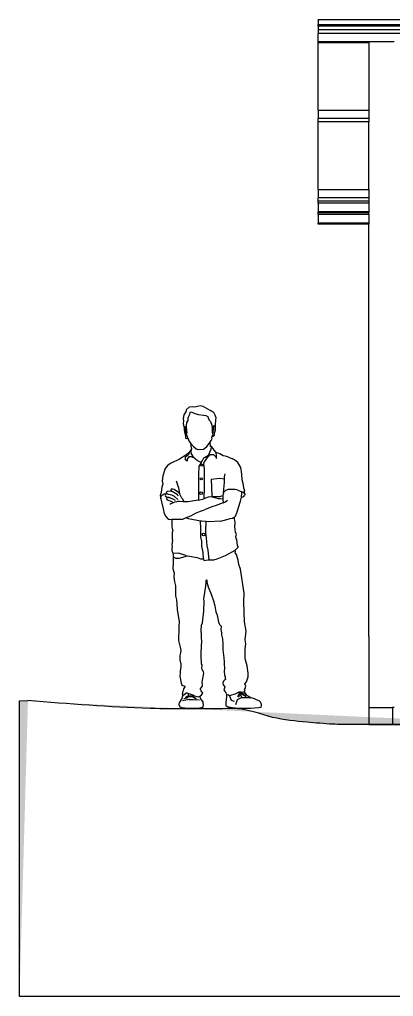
# Model space of a CAD drawing. Header units: metres. Extents: x 258817 to 259192, y 1878716 to 1878911.
# Drawn here: x 258998.35 to 259000.56, y 1878865.8 to 1878871.58 of the extents above; entities that cross this region are included whole.
import ezdxf

# ---------------------------------------------------------------- set-up
doc = ezdxf.new("R2010")
doc.units = ezdxf.units.M
doc.header["$MEASUREMENT"] = 0
doc.layers.add('SectionCutEdges', color=1, linetype='Continuous')
doc.layers.add('Vistas', color=7, linetype='Continuous')

# ---------------------------------------------------------------- blocks, each defined once
blk = doc.blocks.new('010 - Sección longitudinal 2')
for p, q in [((-15.9899, 1.0019), (4.6901, 1.0019)), ((-15.9899, 1.0019), (-15.9899, 1.001)), ((-15.9899, 0.9983), (-15.9899, 1.001)), ((-15.9899, 0.9983), (-15.9899, 0.9938)), ((-15.9899, 0.9938), (-15.9899, 0.9878)), ((-15.9899, 0.9878), (-15.9899, 0.9804)), ((-15.9899, 0.9804), (-15.9899, 0.9719)), ((-15.9899, 0.9719), (4.6901, 0.9719)), ((-15.9899, 0.9634), (-15.9899, 0.9719)), ((-15.9899, 0.8641), (-15.9899, 0.8692)), ((-15.9899, 0.4652), (-15.9899, 0.8641)), ((-15.6899, 0.8641), (-15.9899, 0.8641)), ((-15.9899, 0.4652), (-15.6899, 0.4652)), ((-15.9899, 0.4652), (-15.9899, 0.4162)), ((-15.9899, 0.396), (-15.9899, 0.4162)), ((-15.6899, 0.4162), (-15.9899, 0.4162)), ((-15.9899, -0.0029), (-15.9899, 0.396)), ((-15.6899, 0.396), (-15.9899, 0.396)), ((-15.9899, -0.0029), (-15.6899, -0.0029)), ((-15.9899, -0.0029), (-15.9899, -0.0519)), ((-15.9899, -0.0721), (-15.9899, -0.0519)), ((-15.6899, -0.0519), (-15.9899, -0.0519)), ((-15.6899, -0.0721), (-15.9899, -0.0721)), ((-15.9899, -0.0853), (-15.9899, -0.0721)), ((-15.6899, -0.0853), (-15.9899, -0.0853)), ((-15.9899, -0.0853), (-15.9899, -0.1359)), ((-15.9899, -0.142), (-15.9899, -0.1359)), ((-15.6899, -0.1359), (-15.9899, -0.1359)), ((-15.6899, -0.142), (-15.9899, -0.142)), ((-15.9899, -0.1513), (-15.9899, -0.142)), ((-15.6899, -0.1513), (-15.9899, -0.1513)), ((-15.9899, -0.1513), (-15.9899, -0.2019)), ((-15.9899, -0.208), (-15.9899, -0.2019)), ((-15.6899, -0.2019), (-15.9899, -0.2019)), ((-15.6899, -0.208), (-15.9899, -0.208)), ((-16.7715, -1.3154), (-16.7863, -1.3363)), ((-16.7552, -1.2914), (-16.773, -1.3075)), ((-16.773, -1.3075), (-16.7715, -1.3154)), ((-16.7344, -1.2894), (-16.7552, -1.2914)), ((-16.7507, -1.3227), (-16.7527, -1.3354)), ((-16.7507, -1.3227), (-16.7435, -1.3192)), ((-16.7435, -1.3192), (-16.7216, -1.3292)), ((-16.7217, -1.2904), (-16.7344, -1.2894)), ((-16.6886, -1.2838), (-16.7217, -1.2904)), ((-16.7216, -1.3292), (-16.7, -1.3352)), ((-16.6713, -1.287), (-16.6886, -1.2838)), ((-16.6572, -1.2947), (-16.6713, -1.287)), ((-16.6312, -1.3105), (-16.6572, -1.2947)), ((-16.6196, -1.3161), (-16.6312, -1.3105)), ((-16.6082, -1.3219), (-16.6196, -1.3161)), ((-16.6015, -1.3382), (-16.6082, -1.3219)), ((-16.7863, -1.3363), (-16.7894, -1.3586)), ((-16.7894, -1.3586), (-16.7884, -1.3713)), ((-16.7884, -1.3713), (-16.7894, -1.3873)), ((-16.7703, -1.3815), (-16.7728, -1.399)), ((-16.7616, -1.3701), (-16.7703, -1.3815)), ((-16.7594, -1.3463), (-16.7634, -1.3558)), ((-16.7634, -1.3558), (-16.7616, -1.3701)), ((-16.7527, -1.3354), (-16.7594, -1.3463)), ((-16.7, -1.3352), (-16.6696, -1.3379)), ((-16.6696, -1.3379), (-16.6554, -1.3403)), ((-16.6554, -1.3403), (-16.6447, -1.3474)), ((-16.6447, -1.3474), (-16.6413, -1.3564)), ((-16.6413, -1.3564), (-16.635, -1.3694)), ((-16.635, -1.3694), (-16.6282, -1.3762)), ((-16.6282, -1.3762), (-16.6211, -1.3975)), ((-16.598, -1.3436), (-16.6015, -1.3382)), ((-16.5941, -1.3541), (-16.598, -1.3436)), ((-16.5979, -1.3971), (-16.5965, -1.3667)), ((-16.5965, -1.3667), (-16.5941, -1.3541)), ((-16.7894, -1.3873), (-16.7854, -1.4073)), ((-16.7854, -1.4073), (-16.7847, -1.4109)), ((-16.7784, -1.4086), (-16.7854, -1.4073)), ((-16.7847, -1.4109), (-16.7837, -1.4237)), ((-16.7837, -1.4237), (-16.7831, -1.4381)), ((-16.7831, -1.4381), (-16.779, -1.4503)), ((-16.7772, -1.4294), (-16.7784, -1.4086)), ((-16.7732, -1.4433), (-16.7772, -1.4294)), ((-16.7681, -1.4579), (-16.7732, -1.4433)), ((-16.7689, -1.4453), (-16.7732, -1.4433)), ((-16.7728, -1.399), (-16.7721, -1.4102)), ((-16.7721, -1.4102), (-16.7706, -1.4278)), ((-16.7706, -1.4278), (-16.7689, -1.4453)), ((-16.6211, -1.3975), (-16.6177, -1.4196)), ((-16.6177, -1.4196), (-16.6191, -1.4437)), ((-16.6191, -1.4437), (-16.6175, -1.4436)), ((-16.6175, -1.4436), (-16.6128, -1.4371)), ((-16.6154, -1.4497), (-16.6128, -1.4371)), ((-16.6128, -1.4371), (-16.6111, -1.4228)), ((-16.6111, -1.4084), (-16.6094, -1.3989)), ((-16.6111, -1.4228), (-16.6111, -1.4084)), ((-16.6094, -1.3989), (-16.6022, -1.4053)), ((-16.6025, -1.4245), (-16.6048, -1.4421)), ((-16.6048, -1.4421), (-16.6011, -1.4369)), ((-16.6047, -1.4566), (-16.6048, -1.4421)), ((-16.6022, -1.4053), (-16.6025, -1.4245)), ((-16.6011, -1.4369), (-16.5983, -1.4244)), ((-16.5983, -1.4244), (-16.5979, -1.3971)), ((-16.779, -1.4503), (-16.7763, -1.4645)), ((-16.7763, -1.4645), (-16.7767, -1.4741)), ((-16.7767, -1.4741), (-16.7693, -1.477)), ((-16.7693, -1.477), (-16.7635, -1.4733)), ((-16.7635, -1.4733), (-16.7681, -1.4579)), ((-16.7635, -1.4733), (-16.7561, -1.491)), ((-16.7561, -1.491), (-16.7475, -1.5046)), ((-16.6494, -1.5234), (-16.6307, -1.4978)), ((-16.6307, -1.4978), (-16.6236, -1.4875)), ((-16.6277, -1.5232), (-16.6307, -1.4978)), ((-16.6196, -1.4735), (-16.6236, -1.4875)), ((-16.6196, -1.4735), (-16.6177, -1.4625)), ((-16.6167, -1.4576), (-16.6177, -1.4625)), ((-16.6177, -1.4625), (-16.6131, -1.4637)), ((-16.6154, -1.4497), (-16.6167, -1.4576)), ((-16.6131, -1.4637), (-16.6102, -1.4624)), ((-16.6102, -1.4624), (-16.6047, -1.4566)), ((-16.7509, -1.5545), (-16.7745, -1.5762)), ((-16.7561, -1.5693), (-16.7509, -1.5545)), ((-16.7416, -1.5377), (-16.7509, -1.5545)), ((-16.7475, -1.5046), (-16.7293, -1.5248)), ((-16.7475, -1.5046), (-16.744, -1.5202)), ((-16.7416, -1.5377), (-16.7446, -1.5518)), ((-16.7446, -1.5518), (-16.7446, -1.563)), ((-16.744, -1.5202), (-16.7416, -1.5377)), ((-16.7293, -1.5248), (-16.7124, -1.537)), ((-16.7124, -1.537), (-16.7057, -1.5409)), ((-16.6959, -1.5444), (-16.7057, -1.5409)), ((-16.6716, -1.5409), (-16.6959, -1.5444)), ((-16.6716, -1.5409), (-16.6494, -1.5234)), ((-16.6405, -1.5751), (-16.6248, -1.54)), ((-16.6229, -1.5235), (-16.6277, -1.5232)), ((-16.6248, -1.54), (-16.6229, -1.5235)), ((-16.6131, -1.5362), (-16.6229, -1.5235)), ((-16.6074, -1.5459), (-16.6131, -1.5362)), ((-16.5943, -1.56), (-16.6074, -1.5459)), ((-16.5932, -1.5789), (-16.5943, -1.56)), ((-16.5734, -1.5683), (-16.5943, -1.56)), ((-16.812, -1.598), (-16.8611, -1.6217)), ((-16.7745, -1.5762), (-16.812, -1.598)), ((-16.7759, -1.5857), (-16.7561, -1.5693)), ((-16.7759, -1.6023), (-16.7759, -1.5857)), ((-16.7668, -1.6114), (-16.7759, -1.6023)), ((-16.7572, -1.5857), (-16.7668, -1.5985)), ((-16.7668, -1.5985), (-16.7668, -1.6114)), ((-16.7412, -1.5857), (-16.7572, -1.5857)), ((-16.7446, -1.563), (-16.7326, -1.5839)), ((-16.719, -1.5951), (-16.7412, -1.5857)), ((-16.7326, -1.5839), (-16.719, -1.5951)), ((-16.719, -1.5951), (-16.7054, -1.6064)), ((-16.7054, -1.6064), (-16.6845, -1.6182)), ((-16.6845, -1.6182), (-16.6751, -1.6073)), ((-16.6751, -1.6073), (-16.6684, -1.591)), ((-16.6653, -1.6142), (-16.6698, -1.6262)), ((-16.6684, -1.591), (-16.6405, -1.5751)), ((-16.6684, -1.591), (-16.6427, -1.5811)), ((-16.6427, -1.5811), (-16.6653, -1.6142)), ((-16.6427, -1.5811), (-16.637, -1.5789)), ((-16.637, -1.5789), (-16.6291, -1.5709)), ((-16.6291, -1.5709), (-16.6099, -1.5709)), ((-16.6099, -1.5709), (-16.5987, -1.5824)), ((-16.5987, -1.5824), (-16.5932, -1.594)), ((-16.5932, -1.594), (-16.5932, -1.5789)), ((-16.5632, -1.5728), (-16.5734, -1.5683)), ((-16.554, -1.5793), (-16.5632, -1.5728)), ((-16.5413, -1.5813), (-16.554, -1.5793)), ((-16.5256, -1.5846), (-16.5413, -1.5813)), ((-16.5256, -1.5846), (-16.4972, -1.5967)), ((-16.4857, -1.6023), (-16.4972, -1.5967)), ((-16.4657, -1.6184), (-16.4857, -1.6023)), ((-16.8971, -1.6547), (-16.9105, -1.6976)), ((-16.8815, -1.6344), (-16.8971, -1.6547)), ((-16.8611, -1.6217), (-16.8815, -1.6344)), ((-16.6981, -1.6452), (-16.6994, -1.6869)), ((-16.6973, -1.6405), (-16.6981, -1.6452)), ((-16.6957, -1.6377), (-16.6973, -1.6405)), ((-16.6845, -1.6182), (-16.6957, -1.6377)), ((-16.6865, -1.6337), (-16.6844, -1.6292)), ((-16.6848, -1.6383), (-16.6865, -1.6337)), ((-16.6803, -1.6404), (-16.6848, -1.6383)), ((-16.6844, -1.6292), (-16.6798, -1.6275)), ((-16.6757, -1.6387), (-16.6803, -1.6404)), ((-16.6798, -1.6275), (-16.6753, -1.6296)), ((-16.6737, -1.6342), (-16.6757, -1.6387)), ((-16.6753, -1.6296), (-16.6737, -1.6342)), ((-16.6698, -1.6262), (-16.6667, -1.6565)), ((-16.6667, -1.6565), (-16.6667, -1.7672)), ((-16.4494, -1.6478), (-16.4657, -1.6184)), ((-16.443, -1.6874), (-16.4494, -1.6478)), ((-16.9105, -1.6976), (-16.9144, -1.7278)), ((-16.9144, -1.7278), (-16.9112, -1.7468)), ((-16.8325, -1.7279), (-16.8169, -1.7683)), ((-16.6994, -1.6869), (-16.6994, -1.8007)), ((-16.6891, -1.7149), (-16.6871, -1.7104)), ((-16.6875, -1.7195), (-16.6891, -1.7149)), ((-16.683, -1.7215), (-16.6875, -1.7195)), ((-16.6871, -1.7104), (-16.6825, -1.7087)), ((-16.6784, -1.7199), (-16.683, -1.7215)), ((-16.6825, -1.7087), (-16.678, -1.7108)), ((-16.6763, -1.7154), (-16.6784, -1.7199)), ((-16.678, -1.7108), (-16.6763, -1.7154)), ((-16.6245, -1.7172), (-16.5912, -1.7125)), ((-16.6245, -1.7172), (-16.6197, -1.8165)), ((-16.5912, -1.7125), (-16.5736, -1.7109)), ((-16.5736, -1.7109), (-16.5474, -1.7148)), ((-16.5474, -1.7148), (-16.545, -1.7152)), ((-16.545, -1.7152), (-16.5449, -1.7031)), ((-16.545, -1.7368), (-16.545, -1.7152)), ((-16.5449, -1.7031), (-16.5407, -1.686)), ((-16.4409, -1.721), (-16.443, -1.6874)), ((-16.4334, -1.7502), (-16.4409, -1.721)), ((-16.9191, -1.7778), (-16.9211, -1.7954)), ((-16.9163, -1.7653), (-16.9191, -1.7778)), ((-16.9112, -1.7468), (-16.9163, -1.7653)), ((-16.885, -1.7892), (-16.8898, -1.7935)), ((-16.8674, -1.7884), (-16.885, -1.7892)), ((-16.8457, -1.794), (-16.8674, -1.7884)), ((-16.8606, -1.7759), (-16.8627, -1.7783)), ((-16.8627, -1.7783), (-16.8613, -1.7845)), ((-16.8613, -1.7845), (-16.8565, -1.7888)), ((-16.8511, -1.7771), (-16.8606, -1.7759)), ((-16.8565, -1.7888), (-16.8457, -1.794)), ((-16.8432, -1.7789), (-16.8511, -1.7771)), ((-16.818, -1.7959), (-16.8432, -1.7789)), ((-16.8169, -1.7683), (-16.812, -1.8012)), ((-16.6667, -1.7672), (-16.6682, -1.8329)), ((-16.5511, -1.7958), (-16.545, -1.7368)), ((-16.5403, -1.784), (-16.5511, -1.7958)), ((-16.5238, -1.7779), (-16.5403, -1.784)), ((-16.4821, -1.7776), (-16.5238, -1.7779)), ((-16.4666, -1.7816), (-16.4821, -1.7776)), ((-16.4666, -1.7816), (-16.4425, -1.7912)), ((-16.4425, -1.7912), (-16.4383, -1.7928)), ((-16.442, -1.7978), (-16.4425, -1.7912)), ((-16.4319, -1.7726), (-16.4334, -1.7502)), ((-16.4319, -1.7726), (-16.4279, -1.7847)), ((-16.4243, -1.8086), (-16.4279, -1.7847)), ((-16.9211, -1.7954), (-16.9269, -1.8137)), ((-16.9269, -1.8137), (-16.9234, -1.8326)), ((-16.9234, -1.8326), (-16.9199, -1.8153)), ((-16.9234, -1.8326), (-16.9175, -1.851)), ((-16.9199, -1.8153), (-16.9027, -1.8034)), ((-16.9027, -1.8034), (-16.8872, -1.8024)), ((-16.8956, -1.8077), (-16.8974, -1.8138)), ((-16.8974, -1.8138), (-16.8944, -1.8195)), ((-16.8921, -1.8045), (-16.8956, -1.8077)), ((-16.8944, -1.8195), (-16.8898, -1.8208)), ((-16.8841, -1.8049), (-16.8921, -1.8045)), ((-16.8898, -1.7935), (-16.8903, -1.7999)), ((-16.8903, -1.7999), (-16.8872, -1.8024)), ((-16.8898, -1.8208), (-16.8755, -1.823)), ((-16.8868, -1.8264), (-16.8887, -1.8326)), ((-16.8887, -1.8326), (-16.8843, -1.8393)), ((-16.8872, -1.8024), (-16.8841, -1.8049)), ((-16.8789, -1.8255), (-16.8868, -1.8264)), ((-16.8843, -1.8393), (-16.8632, -1.8469)), ((-16.8841, -1.8049), (-16.859, -1.8105)), ((-16.8726, -1.8268), (-16.8789, -1.8255)), ((-16.8755, -1.823), (-16.8632, -1.8288)), ((-16.8632, -1.8288), (-16.8726, -1.8268)), ((-16.8632, -1.8288), (-16.8508, -1.8345)), ((-16.8632, -1.8469), (-16.8559, -1.852)), ((-16.859, -1.8105), (-16.843, -1.8178)), ((-16.8508, -1.8345), (-16.8383, -1.8417)), ((-16.8457, -1.794), (-16.8349, -1.7993)), ((-16.843, -1.8178), (-16.821, -1.8366)), ((-16.8349, -1.7993), (-16.8258, -1.8059)), ((-16.8258, -1.8059), (-16.8208, -1.816)), ((-16.8129, -1.8003), (-16.818, -1.7959)), ((-16.812, -1.8012), (-16.8129, -1.8003)), ((-16.7977, -1.8299), (-16.812, -1.8012)), ((-16.7925, -1.836), (-16.7977, -1.8299)), ((-16.7865, -1.8492), (-16.7925, -1.836)), ((-16.7807, -1.8519), (-16.7865, -1.8492)), ((-16.7023, -1.8415), (-16.7601, -1.8516)), ((-16.6985, -1.8408), (-16.7023, -1.8415)), ((-16.6994, -1.8007), (-16.6985, -1.8408)), ((-16.6985, -1.8408), (-16.6682, -1.8329)), ((-16.6918, -1.7998), (-16.6895, -1.7942)), ((-16.6895, -1.8055), (-16.6918, -1.7998)), ((-16.6895, -1.7942), (-16.6838, -1.7918)), ((-16.6838, -1.8079), (-16.6895, -1.8055)), ((-16.6838, -1.7918), (-16.6781, -1.7942)), ((-16.6781, -1.8055), (-16.6838, -1.8079)), ((-16.6781, -1.7942), (-16.6758, -1.7998)), ((-16.6758, -1.7998), (-16.6781, -1.8055)), ((-16.6427, -1.8236), (-16.6682, -1.8329)), ((-16.6283, -1.8226), (-16.6427, -1.8236)), ((-16.6093, -1.8255), (-16.6283, -1.8226)), ((-16.6197, -1.8165), (-16.6123, -1.8194)), ((-16.6123, -1.8194), (-16.5738, -1.819)), ((-16.5816, -1.8335), (-16.6093, -1.8255)), ((-16.5704, -1.8335), (-16.5816, -1.8335)), ((-16.5738, -1.819), (-16.5548, -1.8144)), ((-16.556, -1.8346), (-16.5704, -1.8335)), ((-16.5557, -1.8194), (-16.556, -1.8346)), ((-16.556, -1.8346), (-16.556, -1.8387)), ((-16.556, -1.8387), (-16.554, -1.8542)), ((-16.5548, -1.8144), (-16.5557, -1.8194)), ((-16.5511, -1.7958), (-16.5548, -1.8144)), ((-16.543, -1.8539), (-16.5269, -1.8407)), ((-16.4718, -1.9173), (-16.4511, -1.8482)), ((-16.4511, -1.8482), (-16.4453, -1.8232)), ((-16.4453, -1.8232), (-16.442, -1.7978)), ((-16.4453, -1.8232), (-16.4375, -1.8212)), ((-16.4383, -1.7928), (-16.4298, -1.7974)), ((-16.4375, -1.8212), (-16.4312, -1.82)), ((-16.4312, -1.82), (-16.4278, -1.8145)), ((-16.4298, -1.7974), (-16.4267, -1.8027)), ((-16.4243, -1.8102), (-16.4278, -1.8145)), ((-16.4267, -1.8027), (-16.4243, -1.8086)), ((-16.4243, -1.8086), (-16.4243, -1.8102)), ((-16.9175, -1.851), (-16.909, -1.8918)), ((-16.909, -1.8918), (-16.9025, -1.9199)), ((-16.8637, -1.8627), (-16.8688, -1.8666)), ((-16.8487, -1.857), (-16.8637, -1.8627)), ((-16.8559, -1.852), (-16.8487, -1.857)), ((-16.8397, -1.8537), (-16.8487, -1.857)), ((-16.8284, -1.8512), (-16.8397, -1.8537)), ((-16.8209, -1.8495), (-16.8284, -1.8512)), ((-16.8112, -1.8503), (-16.8209, -1.8495)), ((-16.7905, -1.852), (-16.8112, -1.8503)), ((-16.7807, -1.8519), (-16.7905, -1.852)), ((-16.7601, -1.8516), (-16.7807, -1.8519)), ((-16.6796, -1.9047), (-16.7197, -1.921)), ((-16.6796, -1.9047), (-16.66, -1.8975)), ((-16.6143, -1.8781), (-16.66, -1.8975)), ((-16.6002, -1.8747), (-16.6143, -1.8781)), ((-16.5535, -1.8577), (-16.6002, -1.8747)), ((-16.554, -1.8542), (-16.5535, -1.8577)), ((-16.5535, -1.8577), (-16.543, -1.8539)), ((-16.9025, -1.9199), (-16.893, -1.9384)), ((-16.893, -1.9384), (-16.8791, -1.9539)), ((-16.8791, -1.9539), (-16.8599, -1.9552)), ((-16.8599, -1.9552), (-16.8568, -1.9562)), ((-16.805, -1.9552), (-16.8568, -1.9562)), ((-16.8568, -1.9562), (-16.8567, -1.963)), ((-16.8567, -1.963), (-16.8564, -1.9947)), ((-16.7938, -1.9551), (-16.805, -1.9552)), ((-16.7746, -1.9463), (-16.7938, -1.9551)), ((-16.769, -1.9438), (-16.7746, -1.9463)), ((-16.7595, -1.951), (-16.7746, -1.9463)), ((-16.7463, -1.9358), (-16.769, -1.9438)), ((-16.6882, -1.9652), (-16.7595, -1.951)), ((-16.7197, -1.921), (-16.7463, -1.9358)), ((-16.5688, -1.9652), (-16.5157, -1.9516)), ((-16.4973, -1.9504), (-16.5157, -1.9516)), ((-16.4876, -1.9447), (-16.4973, -1.9504)), ((-16.4876, -1.9447), (-16.48, -1.9365)), ((-16.4868, -1.9492), (-16.4876, -1.9447)), ((-16.4825, -1.9731), (-16.4868, -1.9492)), ((-16.48, -1.9365), (-16.4718, -1.9173)), ((-16.8564, -1.9947), (-16.8555, -2.0107)), ((-16.8555, -2.0107), (-16.8521, -2.0197)), ((-16.8521, -2.0197), (-16.8551, -2.0321)), ((-16.6873, -1.977), (-16.6882, -1.9652)), ((-16.6824, -1.9663), (-16.6882, -1.9652)), ((-16.6859, -1.9968), (-16.6873, -1.977)), ((-16.6851, -2.0337), (-16.6859, -1.9968)), ((-16.6546, -1.968), (-16.6824, -1.9663)), ((-16.6562, -1.9958), (-16.6549, -1.9933)), ((-16.6556, -2.0359), (-16.6562, -1.9958)), ((-16.6549, -1.9933), (-16.6547, -1.977)), ((-16.6547, -1.977), (-16.6546, -1.968)), ((-16.6376, -1.969), (-16.6546, -1.968)), ((-16.5688, -1.9652), (-16.6376, -1.969)), ((-16.4844, -1.9987), (-16.4825, -1.9731)), ((-16.4812, -2.0306), (-16.4844, -1.9987)), ((-16.8531, -2.0783), (-16.8566, -2.1053)), ((-16.8551, -2.0321), (-16.8555, -2.0482)), ((-16.8555, -2.0482), (-16.8548, -2.0561)), ((-16.8548, -2.0561), (-16.8551, -2.0722)), ((-16.8551, -2.0722), (-16.8531, -2.0783)), ((-16.685, -2.0593), (-16.6851, -2.0337)), ((-16.6792, -2.0843), (-16.685, -2.0593)), ((-16.6769, -2.0448), (-16.6746, -2.0391)), ((-16.6746, -2.0505), (-16.6769, -2.0448)), ((-16.6746, -2.0391), (-16.6689, -2.0368)), ((-16.6689, -2.0528), (-16.6746, -2.0505)), ((-16.6689, -2.0368), (-16.6632, -2.0391)), ((-16.6632, -2.0505), (-16.6689, -2.0528)), ((-16.6632, -2.0391), (-16.6609, -2.0448)), ((-16.6609, -2.0448), (-16.6632, -2.0505)), ((-16.6512, -2.0644), (-16.6556, -2.0359)), ((-16.648, -2.1108), (-16.6512, -2.0644)), ((-16.475, -2.0454), (-16.4812, -2.0306)), ((-16.4775, -2.0563), (-16.475, -2.0454)), ((-16.4755, -2.0674), (-16.4775, -2.0563)), ((-16.4729, -2.075), (-16.4755, -2.0674)), ((-16.4711, -2.0925), (-16.4729, -2.075)), ((-16.8559, -2.1181), (-16.8582, -2.1275)), ((-16.8582, -2.1275), (-16.8565, -2.1402)), ((-16.8566, -2.1053), (-16.8559, -2.1181)), ((-16.6791, -2.1132), (-16.6792, -2.0843)), ((-16.6711, -2.1508), (-16.6791, -2.1132)), ((-16.6414, -2.1372), (-16.648, -2.1108)), ((-16.6355, -2.1949), (-16.6414, -2.1372)), ((-16.5389, -2.1679), (-16.4826, -2.1372)), ((-16.4826, -2.1372), (-16.4639, -2.1197)), ((-16.4806, -2.145), (-16.4826, -2.1372)), ((-16.468, -2.1099), (-16.4711, -2.0925)), ((-16.464, -2.1149), (-16.468, -2.1099)), ((-16.4639, -2.1197), (-16.464, -2.1149)), ((-16.8565, -2.1402), (-16.851, -2.1535)), ((-16.851, -2.1535), (-16.8173, -2.1545)), ((-16.851, -2.1535), (-16.8496, -2.1663)), ((-16.8498, -2.1771), (-16.8503, -2.2112)), ((-16.8497, -2.1725), (-16.8498, -2.1771)), ((-16.8498, -2.1771), (-16.8336, -2.184)), ((-16.8496, -2.1663), (-16.8497, -2.1725)), ((-16.8336, -2.184), (-16.8147, -2.184)), ((-16.7745, -2.168), (-16.8173, -2.1545)), ((-16.8147, -2.184), (-16.7647, -2.1698)), ((-16.7745, -2.168), (-16.7647, -2.1698)), ((-16.7647, -2.1698), (-16.7067, -2.1804)), ((-16.7067, -2.1804), (-16.6874, -2.1882)), ((-16.6874, -2.1882), (-16.672, -2.1877)), ((-16.672, -2.1877), (-16.6697, -2.1876)), ((-16.6697, -2.1876), (-16.6711, -2.1508)), ((-16.6697, -2.1876), (-16.6684, -2.1988)), ((-16.6684, -2.1988), (-16.6414, -2.195)), ((-16.6414, -2.195), (-16.6355, -2.1949)), ((-16.6355, -2.1949), (-16.6093, -2.1945)), ((-16.6093, -2.1945), (-16.5893, -2.1886)), ((-16.5893, -2.1886), (-16.5389, -2.1679)), ((-16.4822, -2.1529), (-16.4806, -2.145)), ((-16.4745, -2.1632), (-16.4822, -2.1529)), ((-16.4641, -2.1969), (-16.4745, -2.1632)), ((-16.8503, -2.2112), (-16.8505, -2.2449)), ((-16.8505, -2.2449), (-16.8437, -2.2729)), ((-16.4603, -2.2223), (-16.4641, -2.1969)), ((-16.4502, -2.2493), (-16.4603, -2.2223)), ((-16.4299, -2.3922), (-16.4502, -2.2493)), ((-16.8437, -2.2729), (-16.8449, -2.2947)), ((-16.8449, -2.2947), (-16.8415, -2.325)), ((-16.8415, -2.325), (-16.837, -2.3404)), ((-16.837, -2.3404), (-16.8349, -2.3481)), ((-16.8349, -2.3481), (-16.8365, -2.4071)), ((-16.6681, -2.4254), (-16.6564, -2.3493)), ((-16.6564, -2.3493), (-16.6535, -2.3294)), ((-16.6535, -2.3294), (-16.6534, -2.3181)), ((-16.6534, -2.3181), (-16.6529, -2.3134)), ((-16.6529, -2.3134), (-16.6498, -2.3127)), ((-16.6498, -2.3127), (-16.6492, -2.3271)), ((-16.6492, -2.3271), (-16.6421, -2.3551)), ((-16.6421, -2.3551), (-16.6249, -2.3966)), ((-16.8365, -2.4071), (-16.8298, -2.4302)), ((-16.6659, -2.4364), (-16.6681, -2.4254)), ((-16.6249, -2.3966), (-16.6113, -2.436)), ((-16.4303, -2.4451), (-16.4299, -2.3922)), ((-16.8298, -2.4302), (-16.8267, -2.4589)), ((-16.8267, -2.4589), (-16.8251, -2.4877)), ((-16.6688, -2.4989), (-16.6659, -2.4364)), ((-16.6113, -2.436), (-16.6025, -2.4668)), ((-16.6025, -2.4668), (-16.596, -2.5015)), ((-16.4271, -2.5605), (-16.4303, -2.4451)), ((-16.8251, -2.4877), (-16.8138, -2.561)), ((-16.6764, -2.5674), (-16.6688, -2.4989)), ((-16.596, -2.5015), (-16.5908, -2.5166)), ((-16.5908, -2.5166), (-16.5858, -2.5418)), ((-16.5858, -2.5418), (-16.5814, -2.5638)), ((-16.8138, -2.561), (-16.8157, -2.585)), ((-16.8157, -2.585), (-16.8149, -2.6136)), ((-16.6836, -2.6049), (-16.6825, -2.5912)), ((-16.6825, -2.5912), (-16.6816, -2.5809)), ((-16.6816, -2.5809), (-16.6764, -2.5674)), ((-16.5814, -2.5638), (-16.5758, -2.577)), ((-16.5758, -2.577), (-16.5661, -2.5864)), ((-16.5661, -2.5864), (-16.5672, -2.6074)), ((-16.4173, -2.6157), (-16.4271, -2.5605)), ((-16.8149, -2.6136), (-16.8183, -2.6583)), ((-16.8183, -2.6583), (-16.8171, -2.6718)), ((-16.6794, -2.6881), (-16.6836, -2.6049)), ((-16.5672, -2.6074), (-16.564, -2.6258)), ((-16.564, -2.6258), (-16.5633, -2.6386)), ((-16.5633, -2.6386), (-16.5579, -2.662)), ((-16.4238, -2.6682), (-16.4173, -2.6157)), ((-16.8171, -2.6718), (-16.8085, -2.711)), ((-16.8085, -2.711), (-16.804, -2.7292)), ((-16.6827, -2.7594), (-16.6822, -2.692)), ((-16.6822, -2.692), (-16.6794, -2.6881)), ((-16.5579, -2.662), (-16.5562, -2.6924)), ((-16.5562, -2.6924), (-16.5553, -2.7277)), ((-16.4189, -2.6918), (-16.4238, -2.6682)), ((-16.4221, -2.7205), (-16.4189, -2.6918)), ((-16.8101, -2.7612), (-16.8102, -2.7869)), ((-16.8074, -2.7518), (-16.8101, -2.7612)), ((-16.8063, -2.7429), (-16.8074, -2.7518)), ((-16.804, -2.7292), (-16.8063, -2.7429)), ((-16.6821, -2.8102), (-16.6827, -2.7594)), ((-16.5553, -2.7277), (-16.5499, -2.7739)), ((-16.5499, -2.7739), (-16.5478, -2.7981)), ((-16.423, -2.7798), (-16.4221, -2.7205)), ((-16.8102, -2.7869), (-16.8043, -2.8119)), ((-16.8039, -2.8263), (-16.8081, -2.8532)), ((-16.8043, -2.8119), (-16.8039, -2.8263)), ((-16.6786, -2.8156), (-16.6821, -2.8102)), ((-16.6805, -2.8359), (-16.6786, -2.8156)), ((-16.5478, -2.7981), (-16.5466, -2.8122)), ((-16.5466, -2.8122), (-16.5464, -2.8347)), ((-16.4122, -2.8219), (-16.423, -2.7798)), ((-16.406, -2.8647), (-16.4122, -2.8219)), ((-16.8085, -2.8634), (-16.8092, -2.8827)), ((-16.8092, -2.8827), (-16.8032, -2.9147)), ((-16.8081, -2.8532), (-16.8085, -2.8634)), ((-16.6778, -2.8429), (-16.6805, -2.8359)), ((-16.6694, -2.8565), (-16.6778, -2.8429)), ((-16.6767, -2.9191), (-16.6688, -2.8645)), ((-16.6688, -2.8645), (-16.6694, -2.8565)), ((-16.5464, -2.8347), (-16.5482, -2.8539)), ((-16.5482, -2.8539), (-16.5462, -2.8762)), ((-16.5462, -2.8762), (-16.5415, -2.8864)), ((-16.5415, -2.8864), (-16.5408, -2.896)), ((-16.4148, -2.9157), (-16.4058, -2.8872)), ((-16.4058, -2.8872), (-16.406, -2.8647)), ((-16.8032, -2.9147), (-16.8001, -2.9316)), ((-16.8001, -2.9316), (-16.7912, -2.9383)), ((-16.7912, -2.9383), (-16.7817, -2.9398)), ((-16.7806, -2.9461), (-16.7881, -2.9584)), ((-16.7817, -2.9398), (-16.7806, -2.9461)), ((-16.6877, -2.9549), (-16.6762, -2.9413)), ((-16.6749, -2.9318), (-16.6767, -2.9191)), ((-16.6762, -2.9413), (-16.6749, -2.9318)), ((-16.5521, -2.9125), (-16.556, -2.9213)), ((-16.556, -2.9213), (-16.5526, -2.9337)), ((-16.5526, -2.9337), (-16.5444, -2.9456)), ((-16.5431, -2.9046), (-16.5521, -2.9125)), ((-16.5444, -2.9456), (-16.5488, -2.9641)), ((-16.5401, -2.902), (-16.5431, -2.9046)), ((-16.5408, -2.896), (-16.5401, -2.902)), ((-16.4248, -2.9283), (-16.4148, -2.9157)), ((-16.4183, -2.9411), (-16.4248, -2.9283)), ((-16.4238, -2.9547), (-16.4183, -2.9411)), ((-16.797, -3.0149), (-16.7946, -3.0051)), ((-16.7944, -2.9771), (-16.7946, -2.9835)), ((-16.7946, -2.9835), (-16.7937, -2.9866)), ((-16.7946, -3.0051), (-16.7929, -2.9983)), ((-16.7906, -2.9694), (-16.7944, -2.9771)), ((-16.7929, -2.9983), (-16.7937, -2.9866)), ((-16.7694, -2.9821), (-16.7929, -2.9983)), ((-16.7881, -2.9584), (-16.7906, -2.9694)), ((-16.7785, -3.0079), (-16.7629, -3.004)), ((-16.7727, -3.0026), (-16.7596, -2.9984)), ((-16.7694, -2.9821), (-16.7469, -2.9889)), ((-16.7596, -3.0032), (-16.7691, -3.0123)), ((-16.7629, -3.004), (-16.7596, -3.0032)), ((-16.7596, -2.9873), (-16.7596, -2.9984)), ((-16.7596, -2.9984), (-16.7572, -2.9984)), ((-16.7596, -2.9999), (-16.7596, -3.0032)), ((-16.7596, -3.0032), (-16.7348, -3.0032)), ((-16.7572, -2.9984), (-16.7362, -2.9984)), ((-16.7237, -2.9998), (-16.7469, -2.9889)), ((-16.7362, -2.9984), (-16.7348, -2.9984)), ((-16.7348, -2.9984), (-16.7348, -2.9952)), ((-16.7238, -3.0045), (-16.7348, -2.9984)), ((-16.7348, -2.9984), (-16.7348, -2.9996)), ((-16.7348, -2.9996), (-16.7348, -3.0014)), ((-16.7348, -3.0014), (-16.7348, -3.0032)), ((-16.7348, -3.0032), (-16.7299, -3.0094)), ((-16.7348, -3.0032), (-16.7306, -3.0051)), ((-16.7306, -3.0051), (-16.7147, -3.0126)), ((-16.7237, -2.9998), (-16.7001, -3.0046)), ((-16.7001, -3.0046), (-16.691, -3.0009)), ((-16.691, -3.0009), (-16.6919, -3.0046)), ((-16.6919, -3.0046), (-16.6902, -3.0097)), ((-16.691, -3.0009), (-16.6832, -2.9976)), ((-16.6885, -2.9613), (-16.6877, -2.9549)), ((-16.6838, -2.9697), (-16.6885, -2.9613)), ((-16.6747, -2.984), (-16.6838, -2.9697)), ((-16.6832, -2.9976), (-16.6747, -2.984)), ((-16.5488, -2.9641), (-16.5414, -2.9746)), ((-16.5414, -2.9746), (-16.5367, -2.9796)), ((-16.5367, -2.9796), (-16.5329, -2.9956)), ((-16.5329, -2.9956), (-16.5361, -3.028)), ((-16.525, -2.993), (-16.5329, -2.9956)), ((-16.5154, -2.9983), (-16.525, -2.993)), ((-16.4779, -2.9876), (-16.5154, -2.9983)), ((-16.5154, -2.9983), (-16.5068, -3.0256)), ((-16.4605, -2.9765), (-16.4779, -2.9876)), ((-16.4577, -2.9846), (-16.4679, -3.0044)), ((-16.4532, -2.9947), (-16.4646, -3.0074)), ((-16.4452, -2.9781), (-16.4605, -2.9765)), ((-16.4605, -2.9765), (-16.4577, -2.9846)), ((-16.4577, -2.9846), (-16.4547, -2.992)), ((-16.4416, -2.9858), (-16.4577, -2.9846)), ((-16.4547, -2.992), (-16.4532, -2.9947)), ((-16.4454, -2.993), (-16.4532, -2.9947)), ((-16.4532, -2.9947), (-16.4426, -3.0057)), ((-16.4375, -2.9912), (-16.4454, -2.993)), ((-16.4452, -2.9781), (-16.4291, -2.9761)), ((-16.4452, -2.9781), (-16.4416, -2.9858)), ((-16.4416, -2.9858), (-16.4375, -2.9912)), ((-16.4261, -2.9887), (-16.4416, -2.9858)), ((-16.4203, -2.9956), (-16.4375, -2.9912)), ((-16.4375, -2.9912), (-16.4179, -3.0036)), ((-16.4291, -2.9761), (-16.423, -2.9681)), ((-16.4291, -2.9761), (-16.4148, -2.9945)), ((-16.4265, -2.9611), (-16.4238, -2.9547)), ((-16.423, -2.9681), (-16.4265, -2.9611)), ((-16.4148, -2.9945), (-16.4032, -3.0017)), ((-16.4032, -3.0017), (-16.3866, -3.0116)), ((-16.8136, -3.0513), (-16.8122, -3.0391)), ((-16.8078, -3.0657), (-16.8136, -3.0513)), ((-16.8122, -3.0391), (-16.8092, -3.036)), ((-16.8092, -3.036), (-16.797, -3.0149)), ((-16.7553, -3.0206), (-16.7943, -3.0277)), ((-16.7691, -3.0123), (-16.786, -3.0167)), ((-16.7553, -3.0206), (-16.7315, -3.0206)), ((-16.7315, -3.0206), (-16.6941, -3.0234)), ((-16.7299, -3.0094), (-16.7127, -3.0176)), ((-16.6902, -3.0097), (-16.688, -3.0149)), ((-16.688, -3.0149), (-16.6847, -3.0215)), ((-16.6847, -3.0215), (-16.6738, -3.0351)), ((-16.6738, -3.0351), (-16.674, -3.044)), ((-16.674, -3.044), (-16.6719, -3.0464)), ((-16.6719, -3.0464), (-16.6736, -3.0686)), ((-16.5377, -3.032), (-16.5378, -3.0555)), ((-16.5378, -3.0555), (-16.5366, -3.0584)), ((-16.5361, -3.028), (-16.5377, -3.032)), ((-16.5366, -3.0584), (-16.5208, -3.0635)), ((-16.5068, -3.0256), (-16.4891, -3.0303)), ((-16.4701, -3.0222), (-16.4812, -3.0516)), ((-16.4463, -3.0099), (-16.4701, -3.0222)), ((-16.3866, -3.0116), (-16.4463, -3.0099)), ((-16.3682, -3.0168), (-16.3866, -3.0116)), ((-16.355, -3.0222), (-16.3682, -3.0168)), ((-16.3403, -3.0294), (-16.355, -3.0222)), ((-16.3307, -3.0388), (-16.3403, -3.0294)), ((-16.3282, -3.0461), (-16.3307, -3.0388)), ((-16.3264, -3.0487), (-16.3282, -3.0461)), ((-16.328, -3.0669), (-16.3257, -3.0558)), ((-16.3257, -3.0558), (-16.3264, -3.0487)), ((-16.7959, -3.0692), (-16.8078, -3.0657)), ((-16.7641, -3.0745), (-16.7959, -3.0692)), ((-16.7318, -3.0741), (-16.7641, -3.0745)), ((-16.6925, -3.071), (-16.7318, -3.0741)), ((-16.6736, -3.0686), (-16.6925, -3.071)), ((-16.5208, -3.0635), (-16.4974, -3.0675)), ((-16.4974, -3.0675), (-16.4803, -3.0703)), ((-16.4803, -3.0703), (-16.4606, -3.0717)), ((-16.4606, -3.0717), (-16.392, -3.0719)), ((-16.392, -3.0719), (-16.344, -3.0689)), ((-16.344, -3.0689), (-16.328, -3.0669)), ((-15.6899, -3.0683), (-15.6899, -3.1683)), ((-15.6899, -3.1683), (-15.5499, -3.1683))]:
    blk.add_line(p, q)
at = {"layer": 'SectionCutEdges'}
for p, q in [((4.6901, 0.9634), (-15.9899, 0.9634)), ((-15.9899, 0.9634), (-15.9899, 0.9427)), ((-15.9899, 0.9427), (4.6901, 0.9427)), ((-15.9899, 0.9427), (-15.9899, 0.9333)), ((-15.9899, 0.9333), (-15.9899, 0.9219)), ((-15.9899, 0.9219), (4.6901, 0.9219)), ((-15.9899, 0.8692), (-15.9899, 0.9219)), ((-15.6899, 0.8692), (-15.9899, 0.8692)), ((-15.5399, 0.8692), (-15.6899, 0.8692)), ((-15.6899, 0.8692), (-15.6899, 0.8641)), ((-15.6899, 0.8641), (-15.6899, 0.4652)), ((-15.6899, 0.4652), (-15.6899, 0.4162)), ((-15.6899, 0.4162), (-15.6899, 0.396)), ((-15.6899, -0.0029), (-15.6899, 0.396)), ((-15.6899, -0.0029), (-15.6899, -0.0519)), ((-15.6899, -0.0519), (-15.6899, -0.0721)), ((-15.6899, -0.0721), (-15.6899, -0.0853)), ((-15.6899, -0.0853), (-15.6899, -0.1359)), ((-15.6899, -0.1359), (-15.6899, -0.142)), ((-15.6899, -0.1513), (-15.6899, -0.142)), ((-15.6899, -0.1513), (-15.6899, -0.2019)), ((-15.6899, -0.2019), (-15.6899, -0.208)), ((-15.6899, -2.6483), (-15.6899, -0.208)), ((-15.6899, -2.6483), (-15.6899, -3.0683)), ((-15.6899, -3.0683), (-15.5499, -3.0683)), ((-15.5499, -3.0683), (-15.5499, -3.1683)), ((-15.5399, -3.0683), (-15.5499, -3.0683)), ((-15.5499, -3.1683), (-7.6699, -3.1683))]:
    blk.add_line(p, q, dxfattribs=at)

msp = doc.modelspace()

# ---------------------------------------------------------------- hatches: boundary and pattern name
at = {"layer": 'Vistas'}
h = msp.add_hatch(dxfattribs=at)
h.set_pattern_fill('EARTH', color=256)
h.set_pattern_definition([(0, (-74.26602, 57.80024), (0.25, 0.25), [0.25, -0.25]), (0, (-74.26602, 57.894), (0.25, 0.25), [0.25, -0.25]), (0, (-74.26602, 57.98774), (0.25, 0.25), [0.25, -0.25]), (90, (-74.23477, 58.019), (-0.25, 0.25), [0.25, -0.25]), (90, (-74.14102, 58.019), (-0.25, 0.25), [0.25, -0.25]), (90, (-74.04727, 58.019), (-0.25, 0.25), [0.25, -0.25])])
edge = h.paths.add_edge_path()
edge.add_spline(control_points=[(259034.3909, 1878867.41256), (259034.7914, 1878867.42253), (259035.33979, 1878867.43617), (259035.88651, 1878867.47953), (259036.03396, 1878867.49122)], knot_values=[0, 0, 0, 0, 1.2014582, 1.6451542, 1.6451542, 1.6451542, 1.6451542], degree=3, periodic=0)
edge.add_spline(control_points=[(259034.3909, 1878867.41256), (259033.74258, 1878867.41256), (259033.09427, 1878867.41256), (259032.44595, 1878867.41256), (259031.96231, 1878867.41729), (259031.3811, 1878867.42297), (259029.78339, 1878867.58891), (259028.56001, 1878867.24376), (259026.80226, 1878867.42581), (259017.71425, 1878867.3337), (259008.7221, 1878867.39963), (259000.33578, 1878867.41268), (259000.26403, 1878867.41212), (259000.16795, 1878867.41446), (259000.03057, 1878867.42842), (258999.83945, 1878867.44401), (258999.68698, 1878867.50842), (258999.44221, 1878867.50369), (258999.02936, 1878867.50174), (258998.63699, 1878867.53417), (258998.39579, 1878867.5541)], knot_values=[0, 0, 0, 0, 1, 1, 1, 2.4498074, 2.7422815, 5.8138454, 6.1063195, 8.038155, 33.038155, 33.1170765, 33.1968501, 33.2533997, 33.4052856, 33.6111334, 33.8267712, 33.8877775, 34.3422812, 35.0674593, 35.0674593, 35.0674593, 35.0674593], weights=[1, 1, 1, 1, 1, 1, 1, 1, 1, 1, 1, 1, 1, 1, 1, 1, 1, 1, 1, 1, 1], degree=3, periodic=0)
edge.add_line((258998.34569, 1878865.80344), (258998.34569, 1878867.55198))
edge.add_line((259036.03396, 1878865.80344), (258998.34569, 1878865.80344))
edge.add_line((259036.03396, 1878867.49122), (259036.03396, 1878865.80344))

# ---------------------------------------------------------------- linework, layer by layer
for p, q in [((258998.34569, 1878867.55198), (258998.39579, 1878867.5541)), ((258998.34569, 1878865.80344), (258998.34569, 1878867.55198)), ((259036.03396, 1878865.80344), (258998.34569, 1878865.80344))]:
    msp.add_line(p, q, dxfattribs=at)
msp.add_open_spline([(259034.3909, 1878867.41256), (259033.74258, 1878867.41256), (259033.09427, 1878867.41256), (259032.44595, 1878867.41256), (259031.96231, 1878867.41729), (259031.3811, 1878867.42297), (259029.78339, 1878867.58891), (259028.56001, 1878867.24376), (259026.80226, 1878867.42581), (259017.71425, 1878867.3337), (259008.7221, 1878867.39963), (259000.33578, 1878867.41268), (259000.26403, 1878867.41212), (259000.16795, 1878867.41446), (259000.03057, 1878867.42842), (258999.83945, 1878867.44401), (258999.68698, 1878867.50842), (258999.44221, 1878867.50369), (258999.02936, 1878867.50174), (258998.63699, 1878867.53417), (258998.39579, 1878867.5541)], degree=3, knots=[0, 0, 0, 0, 1, 1, 1, 2.4498074, 2.7422815, 5.8138454, 6.1063195, 8.038155, 33.038155, 33.1170765, 33.1968501, 33.2533997, 33.4052856, 33.6111334, 33.8267712, 33.8877775, 34.3422812, 35.0674593, 35.0674593, 35.0674593, 35.0674593], dxfattribs=at)

# ---------------------------------------------------------------- block references
msp.add_blockref('010 - Sección longitudinal 2', (259016.10486, 1878870.58089), dxfattribs=at)

doc.saveas('drawing.dxf')
